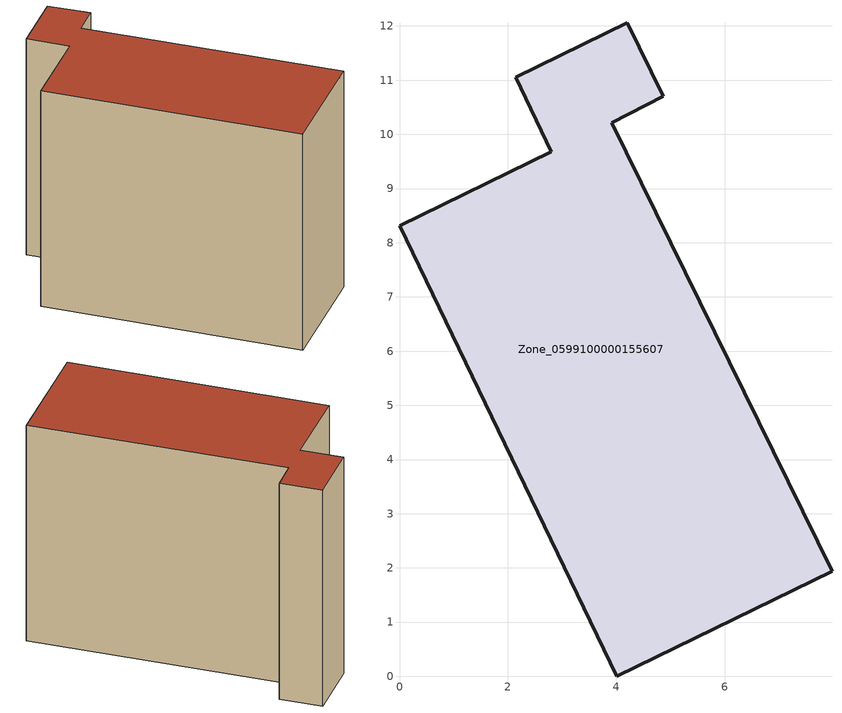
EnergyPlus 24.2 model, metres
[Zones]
Zone_0599100000155607
 floor ground (C_G): 0,8.31 2.8,9.68 2.14,11.05 4.2,12.06 4.87,10.7 3.92,10.21 7.98,1.94 4.01,0 z0
 wall outside (C_F): 2.8,9.68 0,8.31 4.01,0 7.98,1.94 3.92,10.21 4.87,10.7 4.2,12.06 2.14,11.05 2.8,9.68 z0:8.35
 roof outside (C_R): 4.2,12.06 2.14,11.05 2.8,9.68 0,8.31 4.01,0 7.98,1.94 3.92,10.21 4.87,10.7 z8.35
[BUILDING]
Pand.0599100000155607: North Axis=0; Terrain=City; Loads Convergence Tolerance Value=0.04; Temperature Convergence Tolerance Value=0.4; Solar Distribution=FullExterior; Maximum Number of Warmup Days=25; Minimum Number of Warmup Days=1
[Site:Location]
Rotterdam.The.Hague.AP_ZH_NLD Design_Conditions: Latitude=51.96; Longitude=4.45; Time Zone=1; Elevation=-4.5
[SITE:GROUNDTEMPERATURE:BUILDINGSURFACE]
18, 18, 18, 18, 18, 18, 18, 18, 18, 18, 18, 18
[MATERIAL] Thermal Absorptance=0.9; Solar Absorptance=0.7; Visible Absorptance=0.7
Name | Roughness | Thickness | Conductivity | Density | Specific Heat
G.TI.1946-1964 | MediumSmooth | 0.15 | 1 | 540 | 1210
F.TI.1946-1964 | Rough | 0.3 | 0.857143 | 1920 | 840
R.TI.1946-1964 | MediumRough | 0.2 | 0.277778 | 1500 | 1000
[CONSTRUCTION]
C_G: G.TI.1946-1964
C_F: F.TI.1946-1964
C_R: R.TI.1946-1964
[ZONE]
Zone_0599100000155607: Type=1; Multiplier=1; Ceiling Height=Autocalculate; Volume=Autocalculate; Floor Area=autocalculate; Part of Total Floor Area=Yes
[ZONEINFILTRATION:DESIGNFLOWRATE]
Infil_Zone_0599100000155607: Zone or ZoneList or Space or SpaceList=Zone_0599100000155607; Schedule=AlwaysOn; Design Flow Rate Calculation Method=Flow/Area; Flow Rate per Floor Area=0.003; Constant Term Coefficient=1; Temperature Term Coefficient=0; Velocity Term Coefficient=0; Velocity Squared Term Coefficient=0
[HVACTEMPLATE:ZONE:IDEALLOADSAIRSYSTEM]
Zone_0599100000155607: Maximum Heating Supply Air Temperature=50; Minimum Cooling Supply Air Temperature=13; Maximum Heating Supply Air Humidity Ratio=0.0156; Minimum Cooling Supply Air Humidity Ratio=0.0077; Heating Limit=NoLimit; Cooling Limit=NoLimit; Dehumidification Control Type=ConstantSensibleHeatRatio; Cooling Sensible Heat Ratio=0.7; Dehumidification Setpoint=60; Humidification Control Type=None; Humidification Setpoint=30; Outdoor Air Method=None; Outdoor Air Flow Rate per Person=0.00944; Outdoor Air Flow Rate per Zone Floor Area=0; Outdoor Air Flow Rate per Zone=0; Demand Controlled Ventilation Type=None; Outdoor Air Economizer Type=NoEconomizer; Heat Recovery Type=None; Sensible Heat Recovery Effectiveness=0.7; Latent Heat Recovery Effectiveness=0.65
[ZONECONTROL:THERMOSTAT]
ThermostatControl_Zone_0599100000155607: Zone or ZoneList=Zone_0599100000155607; Control Type Schedule=DualSetpointControlType; Control 1=Thermostat_Zone_0599100000155607; Temperature Difference Between Cutout And Setpoint=0
[THERMOSTATSETPOINT:DUALSETPOINT]
Thermostat_Zone_0599100000155607: Heating Setpoint Temperature Schedule=HeatingSetpoint_Zone_0599100000155607; Cooling Setpoint Temperature Schedule=CoolingSetpoint_Zone_0599100000155607
[SCHEDULE:COMPACT]
HeatingSetpoint_Zone_0599100000155607: Through: 12/31, For: AllDays, Until: 24:00, 21
CoolingSetpoint_Zone_0599100000155607: Through: 12/31, For: AllDays, Until: 24:00, 24
DualSetpointControlType: Through: 12/31, For: AllDays, Until: 24:00, 4
AlwaysOn: Through: 12/31, For: AllDays, Until: 24:00, 1
